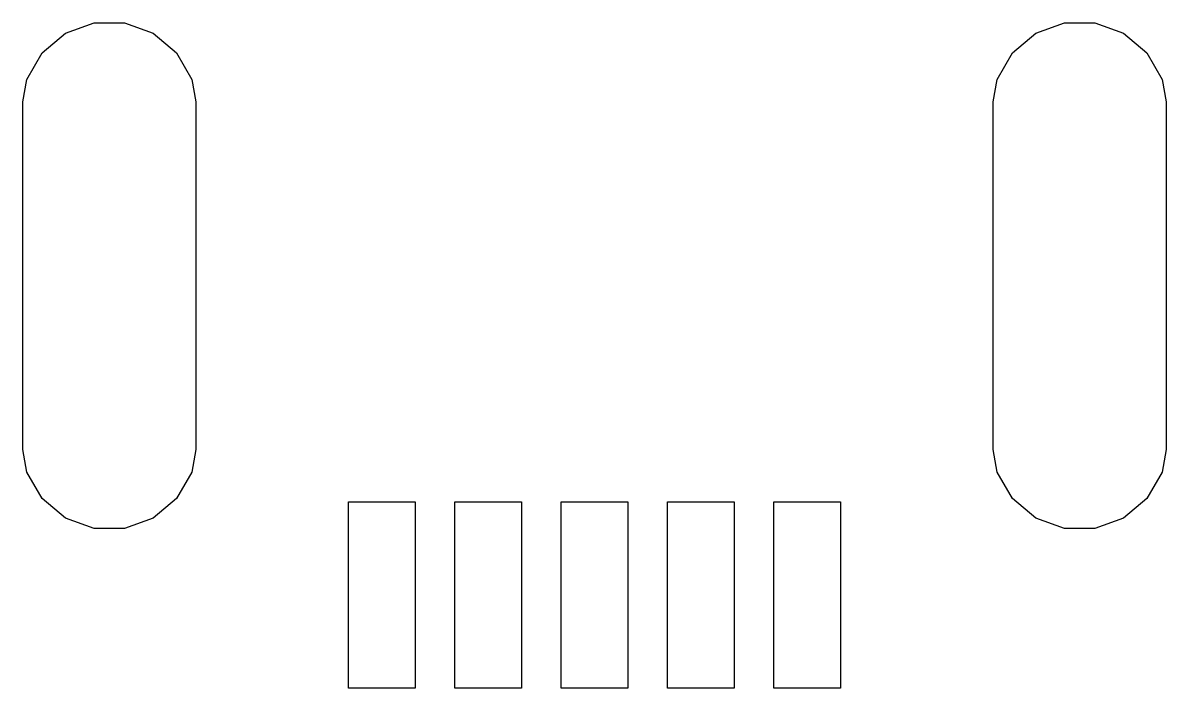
# Model space of a CAD drawing. Extents: x 20.7 to 47.5, y -40.6 to -16.7.
# Drawn here: x 20.7 to 29.3, y -21.7 to -16.7 of the extents above.
import ezdxf

# ---------------------------------------------------------------- set-up
doc = ezdxf.new("R2010")
doc.units = 0
doc.header["$MEASUREMENT"] = 0
doc.layers.add('BLACK', color=7, linetype='CONTINUOUS')

msp = doc.modelspace()

# ---------------------------------------------------------------- linework, layer by layer
at = {"layer": 'BLACK', "linetype": 'CONTINUOUS'}
for p, q in [((21.02, -16.7784), (21.2354, -16.7)), ((21.2354, -16.7), (21.4646, -16.7)), ((21.4646, -16.7), (21.68, -16.7784)), ((28.32, -16.7784), (28.5354, -16.7)), ((28.5354, -16.7), (28.7646, -16.7)), ((28.7646, -16.7), (28.98, -16.7784)), ((20.8444, -16.9257), (21.02, -16.7784)), ((21.68, -16.7784), (21.8556, -16.9257)), ((28.1444, -16.9257), (28.32, -16.7784)), ((28.98, -16.7784), (29.1556, -16.9257)), ((20.7298, -17.1243), (20.8444, -16.9257)), ((21.8556, -16.9257), (21.9702, -17.1243)), ((28.0298, -17.1243), (28.1444, -16.9257)), ((29.1556, -16.9257), (29.2702, -17.1243)), ((20.7, -17.2931), (20.7298, -17.1243)), ((21.9702, -17.1243), (22, -17.2931)), ((28, -17.2931), (28.0298, -17.1243)), ((29.2702, -17.1243), (29.3, -17.2931)), ((20.7, -19.9069), (20.7, -17.2931)), ((22, -17.2931), (22, -19.9069)), ((28, -19.9069), (28, -17.2931)), ((29.3, -17.2931), (29.3, -19.9069)), ((20.7298, -20.0757), (20.7, -19.9069)), ((22, -19.9069), (21.9702, -20.0757)), ((28.0298, -20.0757), (28, -19.9069)), ((29.3, -19.9069), (29.2702, -20.0757)), ((20.8444, -20.2743), (20.7298, -20.0757)), ((21.9702, -20.0757), (21.8556, -20.2743)), ((28.1444, -20.2743), (28.0298, -20.0757)), ((29.2702, -20.0757), (29.1556, -20.2743)), ((21.02, -20.4216), (20.8444, -20.2743)), ((21.8556, -20.2743), (21.68, -20.4216)), ((28.32, -20.4216), (28.1444, -20.2743)), ((29.1556, -20.2743), (28.98, -20.4216)), ((23.15, -21.7), (23.15, -20.3)), ((23.15, -20.3), (23.65, -20.3)), ((23.65, -20.3), (23.65, -21.7)), ((23.95, -21.7), (23.95, -20.3)), ((23.95, -20.3), (24.45, -20.3)), ((24.45, -20.3), (24.45, -21.7)), ((24.75, -21.7), (24.75, -20.3)), ((24.75, -20.3), (25.25, -20.3)), ((25.25, -20.3), (25.25, -21.7)), ((25.55, -21.7), (25.55, -20.3)), ((25.55, -20.3), (26.05, -20.3)), ((26.05, -20.3), (26.05, -21.7)), ((26.35, -21.7), (26.35, -20.3)), ((26.35, -20.3), (26.85, -20.3)), ((26.85, -20.3), (26.85, -21.7)), ((21.2354, -20.5), (21.02, -20.4216)), ((21.68, -20.4216), (21.4646, -20.5)), ((28.5354, -20.5), (28.32, -20.4216)), ((28.98, -20.4216), (28.7646, -20.5)), ((21.4646, -20.5), (21.2354, -20.5)), ((28.7646, -20.5), (28.5354, -20.5)), ((23.65, -21.7), (23.15, -21.7)), ((24.45, -21.7), (23.95, -21.7)), ((25.25, -21.7), (24.75, -21.7)), ((26.05, -21.7), (25.55, -21.7)), ((26.85, -21.7), (26.35, -21.7))]:
    msp.add_line(p, q, dxfattribs=at)

doc.saveas('drawing.dxf')
